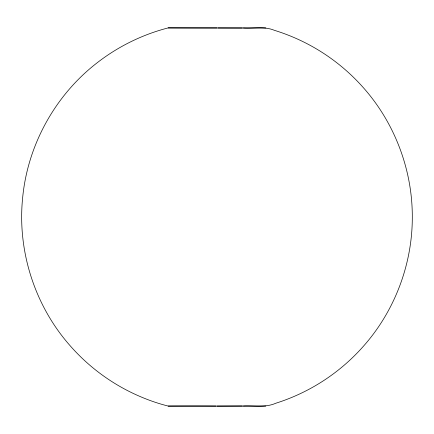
<?xml version="1.0" encoding="UTF-8"?>
<svg xmlns="http://www.w3.org/2000/svg" width="434" height="434" viewBox="0 0 434 434"><rect width="100%" height="100%" fill="white"/><g stroke="black" fill="none" stroke-linecap="round" stroke-linejoin="round"><path stroke-width="0.65" d="M243.403 406.002C254.324 405.475 265.57 407.819 275.888 403.208C287.102 399.665 297.995 395.103 308.384 389.602C329.178 378.6 347.949 363.806 363.497 346.153C394.745 310.934 412.446 264.089 412.3 217C412.457 169.401 394.354 122.052 362.477 86.697C346.793 69.174 327.903 54.521 307.028 43.688C296.59 38.268 285.664 33.792 274.424 30.331C264.556 26.154 253.792 28.677 243.403 27.998M265.825 27.901C233.394 28.042 200.606 28.036 168.175 27.901C142.509 34.514 118.232 46.427 97.297 62.68C55.481 94.829 27.863 144.598 22.714 197.096C17.051 250.055 34.405 304.928 69.494 344.997C86.908 365.092 108.484 381.557 132.462 393.052C143.914 398.526 155.931 403.002 168.224 406.067C184.043 405.996 200.014 405.974 215.893 406.067M168.175 406.099L265.825 406.099M217 406.099L242.302 405.985M217 27.901L168.175 27.901M242.302 28.015L218.107 27.933"/></g></svg>
